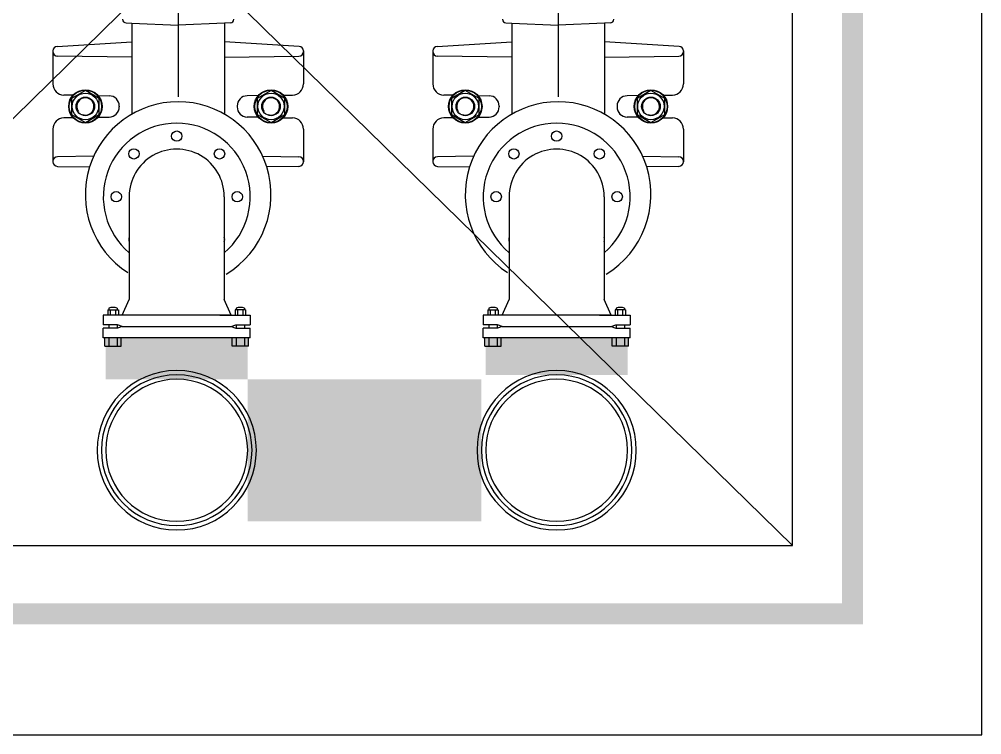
# Model space of a CAD drawing. Header units: metres. Extents: x 4626 to 5839, y 1264 to 1407.
# Drawn here: x 5795.96 to 5796.469, y 1300.075 to 1300.453 of the extents above; entities that cross this region are included whole.
import ezdxf

# ---------------------------------------------------------------- set-up
doc = ezdxf.new("R2010")
doc.units = ezdxf.units.M
doc.layers.get('0').update_dxf_attribs({"lineweight": 9})
doc.layers.add('AMR_IS_Pluvial', color=40, linetype='Continuous', true_color=0xffbf00)

# ---------------------------------------------------------------- blocks, each defined once
blk = doc.blocks.new('bajada-75')
at = {"linetype": 'Continuous'}
for radius in [0.04209183673468581, 0.03979591836733931, 0.03749999999999281]:
    blk.add_circle((0, 0), radius, dxfattribs=at)
blk = doc.blocks.new('Pozo bombeo pluvial')
at = {"layer": 'AMR_IS_Pluvial'}
for p, q in [((-0.3287299519715816, 0.699451249266076), (0.3137887352049802, 0.07098141211395159)), ((0.3137887304055766, 0.6994512541730273), (-0.3287299471721781, 0.0709814072070003)), ((-0.01087824227033707, 0.6361091263602248), (-0.01087823976376967, 0.3079193904995918)), ((0.1899029500100369, 0.6361091278934055), (0.1899029525166043, 0.3079193920329999)), ((-0.03843094125750213, 0.3468631039750107), (-0.03540624006018334, 0.3467376124808652)), ((-0.03540624006018334, 0.3467376124808652), (-0.01087824005207949, 0.3457199729959939)), ((-0.03540624006018334, 0.3467376124808652), (-0.03540623998560477, 0.3369502240761904)), ((0.01364975993965345, 0.3467376128553497), (-0.01087824005207949, 0.3457199729959939)), ((0.01667446113515325, 0.346863104395652), (0.01364975993965345, 0.3467376128553497)), ((0.01364975993965345, 0.3467376128553497), (0.01364976001423202, 0.3369502244506748)), ((0.1623502510228718, 0.3468631055084188), (0.1653749522201906, 0.3467376140140459)), ((0.1653749522201906, 0.3467376140140459), (0.1653749522947692, 0.336950225609371)), ((0.1653749522201906, 0.3467376140140459), (0.1899029522282945, 0.345719974529402)), ((0.2144309522200274, 0.3467376143885303), (0.1899029522282945, 0.345719974529402)), ((0.2174556534155272, 0.3468631059290601), (0.2144309522200274, 0.3467376143885303)), ((0.2144309522200274, 0.3467376143885303), (0.214430952294606, 0.3369502259838555)), ((-0.07480182172184868, 0.3345238577071541), (-0.03540623998560477, 0.3369502240761904)), ((-0.03540623998560477, 0.3369502240761904), (-0.03540623969274748, 0.2986712826232178)), ((0.0530453417895842, 0.3345238586834967), (0.01364976001423202, 0.3369502244506748)), ((0.01364976001423202, 0.3369502244506748), (0.01364976030708931, 0.2986712829979297)), ((0.1259793705585253, 0.3345238592403348), (0.1653749522947692, 0.336950225609371)), ((0.1653749522947692, 0.336950225609371), (0.1653749525876265, 0.2986712841566259)), ((0.214430952294606, 0.3369502259838555), (0.2144309525874633, 0.2986712845313377)), ((0.2538265340699581, 0.3345238602166773), (0.214430952294606, 0.3369502259838555)), ((-0.07710383994799486, 0.3320756966033969), (-0.07710383981520863, 0.3147114383853022)), ((0.05534736005211016, 0.3320756976149823), (0.05534736018489639, 0.3147114393968877)), ((0.1236773523323791, 0.3320756981365776), (0.1236773524651653, 0.3147114399184829)), ((0.2561285523324841, 0.332075699148163), (0.2561285524652703, 0.3147114409300684)), ((-0.03540623992284964, 0.3287985719362041), (-0.07468741822140146, 0.3293812279598569)), ((0.01364976007698715, 0.3287985723109159), (0.05293093836644402, 0.3293812289346079)), ((0.1653749523575243, 0.3287985734696122), (0.126093774059882, 0.329381229493265)), ((0.2144309523573611, 0.3287985738440966), (0.253712130646818, 0.3293812304677886)), ((-0.05993423978907231, 0.3112867614149764), (-0.06729263975648792, 0.3070383871377089)), ((-0.05257583975617308, 0.3070383872502589), (-0.05993423978907231, 0.3112867614149764)), ((0.03817776021060126, 0.3112867621641726), (0.03081936024409515, 0.3070383878871326)), ((0.04553616024350049, 0.3070383879994552), (0.03817776021060126, 0.3112867621641726)), ((0.1408469524913016, 0.3112867629483844), (0.133488552523886, 0.307038388671117)), ((0.1482053525242009, 0.3070383887834396), (0.1408469524913016, 0.3112867629483844)), ((0.2389589524918847, 0.3112867636973533), (0.2316005525244691, 0.3070383894205406)), ((0.2463173525238744, 0.3070383895328632), (0.2389589524918847, 0.3112867636973533)), ((-0.0664545240233565, 0.3087445243277216), (-0.07131521814608277, 0.3088255358593415)), ((-0.06729263975648792, 0.3070383871377089), (-0.06729263969191379, 0.2985416386964062)), ((-0.05321652523616649, 0.3085208615016199), (-0.04732085680097953, 0.3084071008688625)), ((-0.05257583969159896, 0.2985416388087287), (-0.05257583975617308, 0.3070383872502589)), ((0.0314600456995322, 0.3085208621482707), (0.02556437726616423, 0.3084071014254732)), ((0.03081936024409515, 0.3070383878871326), (0.03081936030866927, 0.2985416394456024)), ((0.04469804448308423, 0.3087445251765075), (0.0495587386058105, 0.3088255367822512)), ((0.04553616030807461, 0.298541639557925), (0.04553616024350049, 0.3070383879994552)), ((0.1343266682570174, 0.3087445258611297), (0.1294659741342912, 0.3088255373925222)), ((0.133488552523886, 0.307038388671117), (0.1334885525884602, 0.2985416402295868)), ((0.1475646670451169, 0.308520863035028), (0.1534603354793944, 0.3084071024020432)), ((0.148205352588775, 0.2985416403421368), (0.1482053525242009, 0.3070383887834396)), ((0.2322412379799061, 0.3085208636816787), (0.2263455695465382, 0.3084071029586539)), ((0.2316005525244691, 0.3070383894205406), (0.2316005525890432, 0.2985416409787831)), ((0.2454792367634582, 0.3087445267096882), (0.2503399308870939, 0.3088255383156593)), ((0.2463173525884486, 0.2985416410911057), (0.2463173525238744, 0.3070383895328632)), ((-0.04202879972672235, 0.3030119451823339), (-0.04202879972308438, 0.3025727243639267)), ((0.02027232027376158, 0.3030119456579996), (0.02027232027739956, 0.3025727248395924)), ((0.1587523925545611, 0.3030119467157419), (0.1587523925581991, 0.3025727258973347)), ((0.2210535125541355, 0.3030119471914077), (0.2210535125577735, 0.3025727263730005)), ((-0.06645452393240703, 0.2968355015191264), (-0.0713152180542238, 0.2967544899133827)), ((-0.06729263969191379, 0.2985416386964062), (-0.05993423965901457, 0.2942932645314613)), ((-0.05993423965901457, 0.2942932645314613), (-0.05257583969159896, 0.2985416388087287)), ((-0.05318485947100271, 0.2970964921814812), (-0.04735043348409818, 0.2971770789874881)), ((0.0314283801099009, 0.2970964928276771), (0.02559395412117738, 0.2971770795445536)), ((0.03081936030866927, 0.2985416394456024), (0.03817776034065901, 0.294293265280885)), ((0.03817776034065901, 0.294293265280885), (0.04553616030807461, 0.298541639557925)), ((0.0446980445740337, 0.2968355023681397), (0.04955873869766947, 0.2967544908365198)), ((0.1343266683479669, 0.2968355030525345), (0.1294659742261501, 0.2967544914467908)), ((0.1334885525884602, 0.2985416402295868), (0.1408469526213594, 0.2942932660648694)), ((0.1408469526213594, 0.2942932660648694), (0.148205352588775, 0.2985416403421368)), ((0.1475963328093712, 0.2970964937148892), (0.1534307587962758, 0.2971770805206688)), ((0.2322095723902748, 0.2970964943610852), (0.2263751464015513, 0.2971770810777343)), ((0.2316005525890432, 0.2985416409787831), (0.2389589526219424, 0.294293266814293)), ((0.2389589526219424, 0.294293266814293), (0.2463173525884486, 0.2985416410911057)), ((0.2454792368544076, 0.2968355039015478), (0.2503399309789529, 0.2967544923699279)), ((-0.07710383963330969, 0.2908685872989736), (-0.07710383950143296, 0.2736065198712367)), ((0.05534736036679533, 0.2908685883103317), (0.05534736049867206, 0.2736065208828222)), ((0.1236773526470643, 0.2908685888323816), (0.123677352778941, 0.2736065214044174)), ((0.2561285526471693, 0.2908685898437398), (0.256128552779046, 0.2736065224160029)), ((-0.05553910142316454, 0.2764828242052317), (-0.07468741781576682, 0.2761987977610261)), ((0.0337826223767479, 0.2764828248873528), (0.05293093877207866, 0.276198798735777)), ((0.1452420908572094, 0.2764828257384124), (0.1260937744655166, 0.2761987992944341)), ((0.2345638146571218, 0.2764828264205335), (0.2537121310524526, 0.2761988002689577)), ((-0.0746956671564476, 0.271154125914336), (-0.05769338722711836, 0.2708447254292423)), ((0.05293918819097598, 0.2711541268890869), (0.03593690826528473, 0.2708447261443325)), ((0.1260855251239263, 0.2711541274475167), (0.1430878050541651, 0.270844726962423)), ((0.2537203804713499, 0.271154128422495), (0.2367181005456587, 0.2708447276777406)), ((-0.03677017866175447, 0.2551325004046703), (-0.03677017824611539, 0.2007964149647705)), ((0.01346546429977025, 0.255132500788477), (0.01346546471540933, 0.2007964153485773)), ((0.164011013619529, 0.2551325019380783), (0.164011014035168, 0.2007964164981786)), ((0.2142466565801442, 0.2551325023218851), (0.2142466569957833, 0.2007964168819854)), ((-0.04047704620916193, 0.1926432203763397), (-0.03677017824611539, 0.2007964149647705)), ((0.01717233280214714, 0.1926432208167626), (0.01346546471540933, 0.2007964153485773)), ((0.1603041460721215, 0.1926432219097478), (0.164011014035168, 0.2007964164981786)), ((0.2179535250825211, 0.1926432223499432), (0.2142466569957833, 0.2007964168819854)), ((-0.04807344714572537, 0.1954216541003007), (-0.04807344712480699, 0.1926432203185868)), ((-0.04807344714572537, 0.1954216541003007), (-0.04251657958229771, 0.1954216541425922)), ((-0.04746566476205771, 0.196264507686692), (-0.04746566475569125, 0.1954216541048481)), ((-0.04668423023395007, 0.192643220329046), (-0.04668423025486845, 0.1954216541107598)), ((-0.04390579645223625, 0.1926432203504191), (-0.04390579647315462, 0.195421654132133)), ((-0.04312436197778879, 0.1962645077198886), (-0.04312436197142233, 0.1954216541380447)), ((-0.04251657958229771, 0.1954216541425922), (-0.04251657956137933, 0.1926432203608783)), ((0.02476873369687382, 0.1954216546564567), (0.01921186613344616, 0.1954216546141652)), ((0.01921186613344616, 0.1954216546141652), (0.01921186615436454, 0.1926432208324513)), ((0.01981964851711382, 0.1962645082005565), (0.01981964852348028, 0.1954216546187126)), ((0.02060108304522146, 0.1926432208429105), (0.02060108302430308, 0.1954216546246244)), ((0.02337951682693529, 0.1926432208642836), (0.02337951680601691, 0.1954216546459975)), ((0.02416095130138274, 0.1962645082335257), (0.0241609513077492, 0.1954216546519092)), ((0.02476873369687382, 0.1954216546564567), (0.0247687337177922, 0.1926432208747428)), ((0.1527077451355581, 0.1954216556337087), (0.1527077451564764, 0.1926432218517675)), ((0.1527077451355581, 0.1954216556337087), (0.1582646126989857, 0.1954216556760002)), ((0.1533155275183162, 0.1962645092198727), (0.1533155275246827, 0.1954216556382562)), ((0.1540969620473334, 0.1926432218624541), (0.154096962026415, 0.1954216556441679)), ((0.1568753958290472, 0.1926432218835998), (0.1568753958081288, 0.195421655665541)), ((0.1576568303025851, 0.1962645092530693), (0.1576568303089516, 0.1954216556714528)), ((0.1582646126989857, 0.1954216556760002), (0.1582646127199041, 0.1926432218942864)), ((0.2255499259772478, 0.1954216561898647), (0.2199930584138201, 0.1954216561475732)), ((0.2199930584138201, 0.1954216561475732), (0.2199930584347385, 0.192643222365632)), ((0.2206008407974878, 0.1962645097337372), (0.2206008408038542, 0.1954216561521207)), ((0.2213822753255954, 0.1926432223763186), (0.221382275304677, 0.1954216561580324)), ((0.2241607091073092, 0.1926432223974643), (0.2241607090863909, 0.1954216561794055)), ((0.2249421435817567, 0.1962645097669338), (0.2249421435881231, 0.1954216561853173)), ((0.2255499259772478, 0.1954216561898647), (0.2255499259981661, 0.1926432224081509)), ((0.01713612329695025, 0.1926432208165352), (-0.05049395670357626, 0.1926432202999422)), ((-0.05049395670357626, 0.1926432202999422), (-0.05049395666446799, 0.1875024203000066)), ((0.01107853276334936, 0.1926432207701509), (0.02718924329656147, 0.1926432208933875)), ((0.02718924329656147, 0.1926432208933875), (0.02718924333566974, 0.1875024208934519)), ((0.2179173155773242, 0.1926432223499432), (0.1502872355777072, 0.1926432218333503)), ((0.1502872355777072, 0.1926432218333503), (0.1502872356168155, 0.1875024218334147)), ((0.2118597250446328, 0.192643222303559), (0.2279704355769354, 0.1926432224265682)), ((0.2279704355769354, 0.1926432224265682), (0.2279704356160437, 0.1875024224266326)), ((-0.04291021262451977, 0.1875024203579869), (-0.05049395666446799, 0.1875024203000066)), ((-0.0504939566108078, 0.1805337803002658), (-0.05049395664991607, 0.1856745803002013)), ((-0.04291021260996786, 0.1856745803579543), (-0.05049395664991607, 0.1856745803002013)), ((-0.0474656646956646, 0.1875024203231987), (-0.04746566468111268, 0.1856745803231661)), ((-0.04312436191139568, 0.1875024203563953), (-0.04312436189684377, 0.1856745803563626)), ((-0.04044083665667131, 0.1865885003767289), (-0.04291021262451977, 0.1875024203579869)), ((-0.04044083665667131, 0.1865885003767289), (-0.04291021260996786, 0.1856745803579543)), ((-0.04044083665667131, 0.1865885003767289), (0.01713612334333448, 0.1865885008164696)), ((0.01713612334333448, 0.1865885008164696), (0.01960549929663102, 0.1875024208352443)), ((0.01713612334333448, 0.1865885008164696), (0.01960549931118294, 0.185674580835439)), ((0.01960549929663102, 0.1875024208352443), (0.02718924333566974, 0.1875024208934519)), ((0.01960549931118294, 0.185674580835439), (0.02718924335022166, 0.1856745808931919)), ((0.01981964858350693, 0.1875024208370633), (0.01981964859805885, 0.1856745808370306)), ((0.02416095136777585, 0.1875024208702598), (0.02416095138232777, 0.1856745808699998)), ((0.02718924338932993, 0.1805337808932563), (0.02718924335022166, 0.1856745808931919)), ((0.1578709796558542, 0.1875024218911676), (0.1502872356168155, 0.1875024218334147)), ((0.1502872356704756, 0.1805337818334465), (0.1502872356313674, 0.185674581833382)), ((0.1578709796704061, 0.1856745818913623), (0.1502872356313674, 0.185674581833382)), ((0.1533155275847093, 0.1875024218566068), (0.1533155275992613, 0.1856745818563468)), ((0.1576568303689783, 0.1875024218898034), (0.1576568303835302, 0.1856745818895433)), ((0.1603403556237026, 0.186588501910137), (0.1578709796558542, 0.1875024218911676)), ((0.1603403556237026, 0.186588501910137), (0.1578709796704061, 0.1856745818913623)), ((0.1603403556237026, 0.186588501910137), (0.2179173156237084, 0.1865885023498777)), ((0.2179173156237084, 0.1865885023498777), (0.220386691577005, 0.1875024223686523)), ((0.2179173156237084, 0.1865885023498777), (0.2203866915915569, 0.185674582368847)), ((0.220386691577005, 0.1875024223686523), (0.2279704356160437, 0.1875024224266326)), ((0.2203866915915569, 0.185674582368847), (0.2279704356305956, 0.1856745824266)), ((0.2206008408638809, 0.1875024223704713), (0.2206008408784328, 0.1856745823702113)), ((0.2249421436481498, 0.1875024224036679), (0.2249421436627017, 0.1856745824034078)), ((0.2279704356697039, 0.1805337824266644), (0.2279704356305956, 0.1856745824266)), ((0.02718924338932993, 0.1805337808932563), (-0.0504939566108078, 0.1805337803000384)), ((-0.04963631600094232, 0.1761924775225907), (-0.04963631603368412, 0.1805337803066323)), ((-0.04746566464200441, 0.1805337803230032), (-0.0474656646092626, 0.176192477539189)), ((-0.04312436185773549, 0.1805337803561997), (-0.04312436182499368, 0.1761924775723855)), ((-0.04095371043331397, 0.1761924775887564), (-0.04095371046605578, 0.180533780372798)), ((0.01764899727731972, 0.1761924780364552), (0.01764899724457791, 0.1805337808204968)), ((0.01981964863716712, 0.1805337808368677), (0.01981964866990893, 0.1761924780530535)), ((0.02416095142143604, 0.1805337808700642), (0.02416095145417785, 0.17619247808625)), ((0.02633160284585756, 0.176192478102621), (0.02633160281311575, 0.1805337808866625)), ((0.2279704356697039, 0.1805337824266644), (0.1502872356704756, 0.1805337818332191)), ((0.1511448762794316, 0.1761924790557714), (0.1511448762466898, 0.1805337818398129)), ((0.1533155276383695, 0.1805337818564112), (0.1533155276711113, 0.1761924790725971)), ((0.1576568304226384, 0.1805337818896078), (0.1576568304553803, 0.1761924791057936)), ((0.15982748184706, 0.1761924791221645), (0.1598274818143182, 0.1805337819062061)), ((0.2184301895586032, 0.1761924795696359), (0.2184301895258614, 0.1805337823536775)), ((0.2206008409175411, 0.1805337823702757), (0.2206008409502829, 0.1761924795864616)), ((0.22494214370181, 0.1805337824034723), (0.2249421437345518, 0.1761924796196581)), ((0.2271127951262315, 0.176192479636029), (0.2271127950934897, 0.1805337824198432)), ((-0.04963631600094232, 0.1761924775225907), (-0.04095371043331397, 0.1761924775887564)), ((0.02633160284585756, 0.176192478102621), (0.01764899727731972, 0.1761924780364552)), ((0.1511448762794316, 0.1761924790557714), (0.15982748184706, 0.1761924791221645)), ((0.2271127951262315, 0.176192479636029), (0.2184301895586032, 0.1761924795696359))]:
    blk.add_line(p, q, dxfattribs=at)
for points in [[(-0.428729952735921, 0.7994512485022369), (-0.4287299464085663, -0.02901859355665692), (0.4137887359693195, -0.02901858712220928), (0.4137887296419649, 0.7994512549366846)], [(-0.3287299519715816, 0.699451249266076), (-0.3287299471721781, 0.0709814072070003), (0.3137887352049802, 0.07098141211395159), (0.3137887304055766, 0.6994512541730273)]]:
    blk.add_lwpolyline(points, close=True, dxfattribs=at)
at = {"layer": 'AMR_IS_Pluvial', "const_width": 0.01110283486238532}
blk.add_lwpolyline([(0.3455165331706667, 0.7348418094115914), (0.3455165385166765, 0.03484180941177328), (-0.3544834614831416, 0.03484180406576343), (-0.3544834668291514, 0.7348418040658089)], close=True, dxfattribs=at)
at = {"layer": 'AMR_IS_Pluvial', "const_width": 0.075}
for points in [[(-0.0116523566084652, 0.1805337805969884), (-0.01165235644202767, 0.1587138244747166)], [(0.1891288356719087, 0.1805337821301691), (0.1891288358210659, 0.1610097443758605)], [(0.02584764384482696, 0.1212138247615258), (0.1493329177574196, 0.1212138257046718)]]:
    blk.add_lwpolyline(points, dxfattribs=at)
at = {"layer": 'AMR_IS_Pluvial'}
for centre, radius in [((-0.05993423972449818, 0.3027900129732188), 0.008830080000000245), ((-0.05993423972449818, 0.3027900129732188), 0.008584800000000245), ((0.03817776027517539, 0.3027900137226425), 0.008830080000000245), ((0.03817776027517539, 0.3027900137226425), 0.008584800000000245), ((0.1408469525558758, 0.3027900145066269), 0.008830080000000245), ((0.1408469525558758, 0.3027900145066269), 0.008584800000000245), ((0.2389589525564588, 0.3027900152558232), 0.008830080000000245), ((0.2389589525564588, 0.3027900152558232), 0.008584800000000245), ((-0.05993423972449818, 0.3027900129732188), 0.006990480000000002), ((-0.05993423972449818, 0.3027900129732188), 0.004905600000000123), ((0.03817776027517539, 0.3027900137226425), 0.006990480000000002), ((0.03817776027517539, 0.3027900137226425), 0.004905600000000123), ((0.1408469525558758, 0.3027900145066269), 0.006990480000000002), ((0.1408469525558758, 0.3027900145066269), 0.004905600000000123), ((0.2389589525564588, 0.3027900152558232), 0.006990480000000002), ((0.2389589525564588, 0.3027900152558232), 0.004905600000000123), ((-0.01165235742428194, 0.2871047220774017), 0.002741760000000104), ((0.189128834856092, 0.2871047236108097), 0.002741760000000104), ((-0.03426013197167777, 0.2777402750425608), 0.002741760000000104), ((0.01095541726590454, 0.2777402753877141), 0.002741760000000104), ((0.1665210603096057, 0.2777402765759689), 0.002741760000000104), ((0.2117366095462785, 0.2777402769211221), 0.002741760000000104), ((-0.04362457866136538, 0.2551325003523743), 0.002741760000000104), ((0.02031986430029065, 0.255132500840773), 0.002741760000000104), ((0.1571566136190086, 0.2551325018857824), 0.002741760000000104), ((0.2211010565806646, 0.2551325023741811), 0.002741760000000104)]:
    blk.add_circle(centre, radius, dxfattribs=at)
for centre, radius, start, end in [((-0.03834960007588961, 0.3488236573225549), 0.001962240000000001, 180.0000004375564, 267.6242242661548), ((0.01659311992443691, 0.3488236577422867), 0.001962240000000001, 272.3757766089026, 4.375563881935468e-07), ((0.1624315922053938, 0.348823658855963), 0.001962240000000001, 180.0000004375564, 267.6242242661548), ((0.2173743122048108, 0.3488236592756948), 0.001962240000000001, 272.3757766089026, 4.375563881935468e-07), ((-0.07465103994854871, 0.3320756966222689), 0.002452800000000001, 93.52438428247451, 180.0000004375564), ((-0.07465103994672972, 0.331833758176117), 0.002452800000000001, 180.0000004375564, 269.1501964931257), ((0.05289456005357351, 0.3318337591501859), 0.002452800000000001, 270.8498043819008, 4.375563881935468e-07), ((0.05289456005175452, 0.3320756975963377), 0.002452800000000001, 4.375563881935468e-07, 86.47561659265233), ((0.1261301523318252, 0.3320756981554496), 0.002452800000000001, 93.52438428247451, 180.0000004375564), ((0.1261301523336442, 0.3318337597092977), 0.002452800000000001, 180.0000004375564, 269.1501964931257), ((0.2536757523339475, 0.3318337606833666), 0.002452800000000001, 270.8498043819008, 4.375563881935468e-07), ((0.2536757523321285, 0.3320756991295184), 0.002452800000000001, 4.375563881935468e-07, 86.47561659265233), ((-0.0712171198156284, 0.3147114384300949), 0.005886720000000002, 180.0000004375564, 269.0451591836319), ((0.04946064018440666, 0.3147114393518677), 0.005886720000000002, 270.9548416914199, 4.375563881935468e-07), ((0.1295640724647455, 0.3147114399635029), 0.005886720000000002, 180.0000004375564, 269.0451591836319), ((0.2502418324647806, 0.3147114408852758), 0.005886720000000002, 270.9548416914199, 4.375563881935468e-07), ((-0.05993423972449818, 0.3027900129732188), 0.004537679999999988, 250.4281830741849, 215.4281830741706), ((-0.01087823936904897, 0.2561875406026957), 0.04905600000000001, 17.38462804809199, 162.6153728270198), ((-0.04742495972641336, 0.3030119451411792), 0.005396160000000002, 4.375563881935468e-07, 88.8945790532477), ((0.02566848027345259, 0.3030119456993816), 0.005396160000000002, 91.10542182194979, 180.0000004375564), ((0.03817776027517539, 0.3027900137226425), 0.004537679999999988, 250.4281830741849, 215.4281830741706), ((0.1408469525558758, 0.3027900145066269), 0.004537679999999988, 250.4281830741849, 215.4281830741706), ((0.189902952911325, 0.2561875421358764), 0.04905600000000001, 17.38462804809199, 162.6153728270198), ((0.1533562325539606, 0.3030119466743599), 0.005396160000000002, 4.375563881935468e-07, 88.8945790532477), ((0.2264496725538265, 0.3030119472327897), 0.005396160000000002, 91.10542182194979, 180.0000004375564), ((0.2389589525564588, 0.3027900152558232), 0.004537679999999988, 250.4281830741849, 215.4281830741706), ((-0.04742495972277538, 0.302572724322772), 0.005396160000000002, 270.7913358184256, 4.375563881935468e-07), ((0.02566848027709057, 0.3025727248809744), 0.005396160000000002, 180.0000004375564, 269.2086650566926), ((0.1533562325575986, 0.3025727258559527), 0.005396160000000002, 270.7913358184256, 4.375563881935468e-07), ((0.2264496725574645, 0.3025727264143825), 0.005396160000000002, 180.0000004375564, 269.2086650566926), ((-0.07121711963372945, 0.2908685873439936), 0.005886720000000002, 90.95484169141992, 180.0000004375564), ((0.0494606403663056, 0.2908685882655391), 0.005886720000000002, 4.375563881935468e-07, 89.04515918363191), ((0.1295640726466445, 0.2908685888774016), 0.005886720000000002, 90.95484169141992, 180.0000004375564), ((0.2502418326466795, 0.2908685897987198), 0.005886720000000002, 4.375563881935468e-07, 89.04515918363191), ((-0.01165235718053736, 0.2551325005965737), 0.03882662148065326, 310.309984329898, 229.6900165452124), ((0.1891288350998366, 0.2551325021299817), 0.03882662148065326, 310.309984329898, 229.6900165452124), ((-0.01165235718053736, 0.2551325005965737), 0.02511782148065274, 4.375433606415716e-07, 180.0000004375564), ((0.1891288350998366, 0.2551325021299817), 0.02511782148065274, 4.375433606415716e-07, 180.0000004375564), ((-0.07465103950289631, 0.2737462675456754), 0.002452800000000001, 90.84980438190082, 180.0000004375564), ((0.05289456049740693, 0.2737462685197443), 0.002452800000000001, 4.375563881935468e-07, 89.15019649312579), ((0.1261301527774776, 0.2737462690788561), 0.002452800000000001, 90.84980438190082, 180.0000004375564), ((0.2536757527777809, 0.273746270052925), 0.002452800000000001, 4.375563881935468e-07, 89.15019649312579), ((-0.07465103950198682, 0.2736065198901088), 0.002452800000000001, 180.0000004375564, 268.9574700792999), ((-0.01087823936904897, 0.2561875406026957), 0.04905600000000001, 162.6153728270198, 237.0591920455134), ((-0.01087823936904897, 0.2561875406026957), 0.04905600000000001, 301.1011583250898, 17.38462804809199), ((0.05289456049831642, 0.2736065208641776), 0.002452800000000001, 271.0425307957755, 4.375563881935468e-07), ((0.1261301527783871, 0.2736065214232895), 0.002452800000000001, 180.0000004375564, 268.9574700792999), ((0.189902952911325, 0.2561875421358764), 0.04905600000000001, 162.6153728270198, 237.0591920455134), ((0.189902952911325, 0.2561875421358764), 0.04905600000000001, 301.1011583250898, 17.38462804809199), ((0.2536757527786904, 0.2736065223973583), 0.002452800000000001, 271.0425307957755, 4.375563881935468e-07), ((-0.03426013162697927, 0.2325247258054333), 0.002741760000000104, 156.275046490868, 203.7249543841926), ((0.01095541761060304, 0.2325247261505865), 0.002741760000000104, 336.2750464916378, 23.7249543834228), ((0.1665210606543042, 0.2325247273388413), 0.002741760000000104, 156.275046490868, 203.7249543841926), ((0.211736609890977, 0.2325247276839946), 0.002741760000000104, 336.2750464916378, 23.7249543834228), ((-0.04529501332945074, 0.190885012351373), 0.005800922142709821, 68.02569552129232, 111.9743053547509), ((0.02199029994972079, 0.1908850128652375), 0.005800922142709821, 68.02569552039239, 111.9743053537396), ((0.1554861789518327, 0.1908850138847811), 0.005800922142709821, 68.02569552129232, 111.9743053547509), ((0.2227714922300947, 0.1908850143986456), 0.005800922142709821, 68.02569552039239, 111.9743053537396)]:
    blk.add_arc(centre, radius, start, end, dxfattribs=at)
at = {"layer": 'AMR_IS_Pluvial', "ltscale": 0.015, "extrusion": (0, 0, -1), "zscale": -1, "rotation": 89.99999956244689}
for p in [(0.01165235615553684, 0.1212138244752623), (-0.1891288361248371, 0.121213826008443)]:
    blk.add_blockref('bajada-75', p, dxfattribs=at)

msp = doc.modelspace()

# ---------------------------------------------------------------- block references
at = {"layer": 'AMR_IS_Pluvial', "lineweight": 9}
msp.add_blockref('Pozo bombeo pluvial', (5796.054984355791, 1300.104237334107), dxfattribs=at)

doc.saveas('drawing.dxf')
